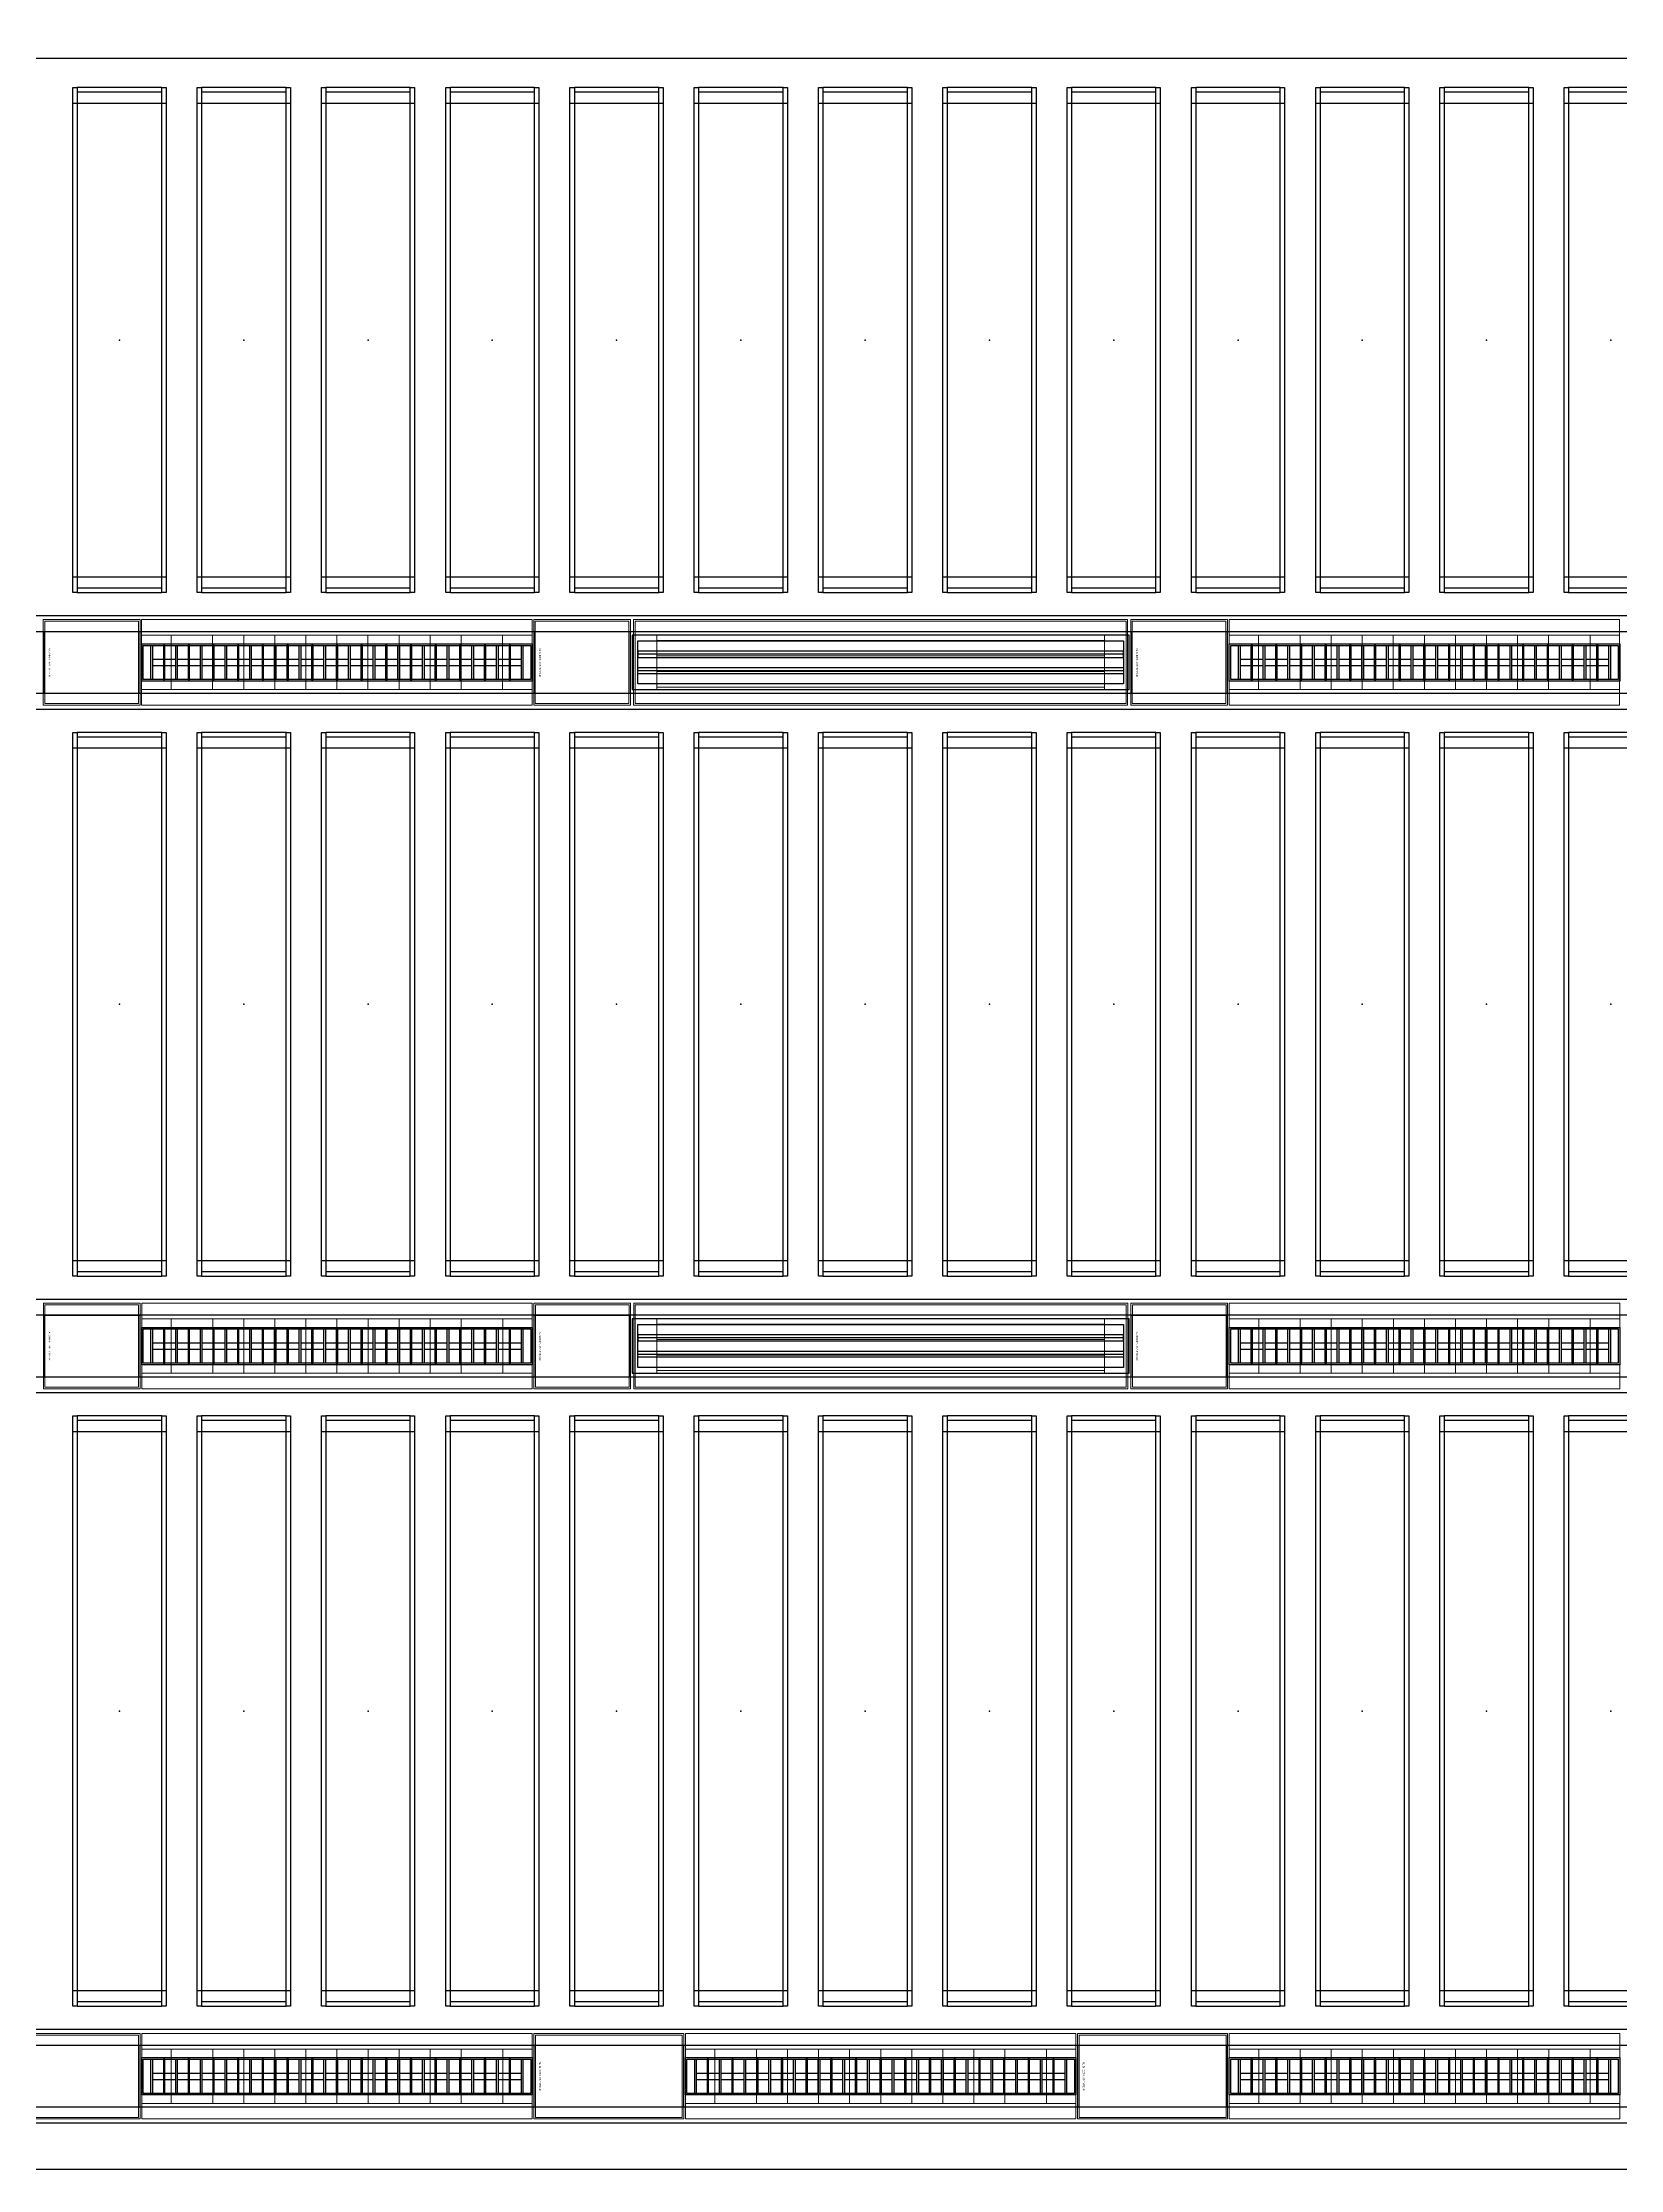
# Model space of a CAD drawing. Header units: millimetres. Extents: x 813027 to 1148939, y -931049 to -10.
# Drawn here: x 906692 to 911771, y -914295 to -907450 of the extents above; entities that cross this region are included whole.
import ezdxf
from ezdxf.enums import TextEntityAlignment as Align

# ---------------------------------------------------------------- set-up
doc = ezdxf.new("R2010")
doc.units = ezdxf.units.MM
doc.linetypes.add('DPA_Hidden 50', pattern=[3, 2, -1])
for name, color, linetype in [('000 - WIPEOUT', 250, 'Continuous'), ('001 - ASCESSORIES', 1, 'Continuous'), ('A04_TUBE SERIES', 2, 'Continuous'), ('A11_ALU.SOLID SHEET', 7, 'Continuous')]:
    doc.layers.add(name, color=color, linetype=linetype)
doc.layers.add('A-GLAZ-CURT', color=2, linetype='Continuous', lineweight=9)

# ---------------------------------------------------------------- blocks, each defined once
blk = doc.blocks.new('*U493')
at = {"layer": 'A11_ALU.SOLID SHEET', "color": 0}
blk.add_lwpolyline([(483, -98.8), (483, 98.8), (0, 98.8), (0, -98.8)], close=True, dxfattribs=at)
at = {"layer": 'Defpoints', "color": 250}
blk.add_point((0, 0), dxfattribs=at)
blk.add_text('AL.SHEET-HAT-TYPE-R', height=6, rotation=270, dxfattribs=at).set_placement((15, 0), align=Align.BOTTOM_CENTER)
blk = doc.blocks.new('*U485')
at = {"color": 1}
blk.add_wipeout([(628.5, -60), (-628.5, -60), (-628.5, 60), (628.5, 60)], dxfattribs=at).dxf.layer = '000 - WIPEOUT'
at = {"layer": '001 - ASCESSORIES', "color": 0}
blk.add_lwpolyline([(628.5, -60), (-628.5, -60), (-628.5, 60), (628.5, 60)], close=True, dxfattribs=at)
at = {"layer": '001 - ASCESSORIES'}
for points in [[(623.5, -55), (-623.5, -55), (-623.5, 55), (623.5, 55)], [(-593.5, -55), (-598.5, -55), (-598.5, 55), (-593.5, 55)], [(-558.8, -55), (-553.8, -55), (-553.8, 55), (-558.8, 55)], [(-514, -55), (-519, -55), (-519, 55), (-514, 55)], [(-479.3, -55), (-474.3, -55), (-474.3, 55), (-479.3, 55)], [(-434.6, -55), (-439.6, -55), (-439.6, 55), (-434.6, 55)], [(-399.8, -55), (-394.8, -55), (-394.8, 55), (-399.8, 55)], [(-355.1, -55), (-360.1, -55), (-360.1, 55), (-355.1, 55)], [(-320.4, -55), (-315.4, -55), (-315.4, 55), (-320.4, 55)], [(-275.6, -55), (-280.6, -55), (-280.6, 55), (-275.6, 55)], [(-240.9, -55), (-235.9, -55), (-235.9, 55), (-240.9, 55)], [(-196.2, -55), (-201.2, -55), (-201.2, 55), (-196.2, 55)], [(-161.4, -55), (-156.4, -55), (-156.4, 55), (-161.4, 55)], [(-116.7, -55), (-121.7, -55), (-121.7, 55), (-116.7, 55)], [(-82, -55), (-77, -55), (-77, 55), (-82, 55)], [(-37.2, -55), (-42.2, -55), (-42.2, 55), (-37.2, 55)], [(-2.5, -55), (2.5, -55), (2.5, 55), (-2.5, 55)], [(42.2, -55), (37.2, -55), (37.2, 55), (42.2, 55)], [(77, -55), (82, -55), (82, 55), (77, 55)], [(121.7, -55), (116.7, -55), (116.7, 55), (121.7, 55)], [(156.4, -55), (161.4, -55), (161.4, 55), (156.4, 55)], [(201.2, -55), (196.2, -55), (196.2, 55), (201.2, 55)], [(235.9, -55), (240.9, -55), (240.9, 55), (235.9, 55)], [(280.6, -55), (275.6, -55), (275.6, 55), (280.6, 55)], [(315.4, -55), (320.4, -55), (320.4, 55), (315.4, 55)], [(360.1, -55), (355.1, -55), (355.1, 55), (360.1, 55)], [(394.8, -55), (399.8, -55), (399.8, 55), (394.8, 55)], [(439.6, -55), (434.6, -55), (434.6, 55), (439.6, 55)], [(474.3, -55), (479.3, -55), (479.3, 55), (474.3, 55)], [(519, -55), (514, -55), (514, 55), (519, 55)], [(553.8, -55), (558.8, -55), (558.8, 55), (553.8, 55)], [(598.5, -55), (593.5, -55), (593.5, 55), (598.5, 55)]]:
    blk.add_lwpolyline(points, close=True, dxfattribs=at)
for points in [[(-593.5, 10), (-558.8, 10)], [(-553.8, 10), (-519, 10)], [(-514, 10), (-479.3, 10)], [(-474.3, 10), (-439.6, 10)], [(-434.6, 10), (-399.8, 10)], [(-394.8, 10), (-360.1, 10)], [(-355.1, 10), (-320.4, 10)], [(-315.4, 10), (-280.6, 10)], [(-275.6, 10), (-240.9, 10)], [(-235.9, 10), (-201.2, 10)], [(-196.2, 10), (-161.4, 10)], [(-156.4, 10), (-121.7, 10)], [(-116.7, 10), (-82, 10)], [(-77, 10), (-42.2, 10)], [(-37.2, 10), (-2.5, 10)], [(2.5, 10), (37.2, 10)], [(42.2, 10), (77, 10)], [(82, 10), (116.7, 10)], [(121.7, 10), (156.4, 10)], [(161.4, 10), (196.2, 10)], [(201.2, 10), (235.9, 10)], [(240.9, 10), (275.6, 10)], [(280.6, 10), (315.4, 10)], [(320.4, 10), (355.1, 10)], [(360.1, 10), (394.8, 10)], [(399.8, 10), (434.6, 10)], [(439.6, 10), (474.3, 10)], [(479.3, 10), (514, 10)], [(519, 10), (553.8, 10)], [(558.8, 10), (593.5, 10)], [(-593.5, -10), (-558.8, -10)], [(-553.8, -10), (-519, -10)], [(-514, -10), (-479.3, -10)], [(-474.3, -10), (-439.6, -10)], [(-434.6, -10), (-399.8, -10)], [(-394.8, -10), (-360.1, -10)], [(-355.1, -10), (-320.4, -10)], [(-315.4, -10), (-280.6, -10)], [(-275.6, -10), (-240.9, -10)], [(-235.9, -10), (-201.2, -10)], [(-196.2, -10), (-161.4, -10)], [(-156.4, -10), (-121.7, -10)], [(-116.7, -10), (-82, -10)], [(-77, -10), (-42.2, -10)], [(-37.2, -10), (-2.5, -10)], [(2.5, -10), (37.2, -10)], [(42.2, -10), (77, -10)], [(82, -10), (116.7, -10)], [(121.7, -10), (156.4, -10)], [(161.4, -10), (196.2, -10)], [(201.2, -10), (235.9, -10)], [(240.9, -10), (275.6, -10)], [(280.6, -10), (315.4, -10)], [(320.4, -10), (355.1, -10)], [(360.1, -10), (394.8, -10)], [(399.8, -10), (434.6, -10)], [(439.6, -10), (474.3, -10)], [(479.3, -10), (514, -10)], [(519, -10), (553.8, -10)], [(558.8, -10), (593.5, -10)]]:
    blk.add_lwpolyline(points, dxfattribs=at)
blk = doc.blocks.new('*U484')
at = {"layer": '001 - ASCESSORIES', "color": 0, "linetype": 'ByBlock'}
blk.add_lwpolyline([(800, 87.5), (-800, 87.5), (-800, -87.5), (800, -87.5)], close=True, dxfattribs=at)
at = {"layer": '001 - ASCESSORIES', "linetype": 'ByBlock'}
for points in [[(-781.5, 69), (781.5, 69), (781.5, -69), (-781.5, -69)], [(781.5, 36.3), (-781.5, 36.3), (-781.5, 16.3), (781.5, 16.3)], [(-781.5, -16.3), (781.5, -16.3), (781.5, -36.3), (-781.5, -36.3)]]:
    blk.add_lwpolyline(points, close=True, dxfattribs=at)
for points in [[(781.5, 26.3), (-781.5, 26.3)], [(-781.5, -26.3), (781.5, -26.3)]]:
    blk.add_lwpolyline(points, dxfattribs=at)
blk = doc.blocks.new('*U488')
at = {"layer": 'A11_ALU.SOLID SHEET', "color": 0}
blk.add_lwpolyline([(311.5, -98.8), (311.5, 98.8), (0, 98.8), (0, -98.8)], close=True, dxfattribs=at)
at = {"layer": 'Defpoints', "color": 250}
blk.add_point((0, 0), dxfattribs=at)
blk.add_text('AL.SHEET-HAT-TYPE-R', height=6, rotation=270, dxfattribs=at).set_placement((15, 0), align=Align.BOTTOM_CENTER)
blk = doc.blocks.new('*U504')
blk.add_attdef('EXTR.OVL-LENGTH_', (-25, -59.1), '', height=5)
blk.add_wipeout([(-25, 0), (25, 0), (25, 9990), (-25, 9990)]).dxf.layer = '000 - WIPEOUT'
at = {"layer": 'A04_TUBE SERIES', "color": 0}
blk.add_lwpolyline([(-25, 0), (25, 0), (25, 9990), (-25, 9990)], close=True, dxfattribs=at)
blk = doc.blocks.new('*U502')
blk.add_attdef('EXTR.OVL-LENGTH_', (-25, -59.1), '', height=5)
blk.add_wipeout([(-25, 0), (25, 0), (25, 9990), (-25, 9990)]).dxf.layer = '000 - WIPEOUT'
at = {"layer": 'A04_TUBE SERIES', "color": 0}
blk.add_lwpolyline([(-25, 0), (25, 0), (25, 9990), (-25, 9990)], close=True, dxfattribs=at)
blk = doc.blocks.new('*U495')
blk.add_attdef('EXTR.OVL-LENGTH_', (-25, -59.1), '', height=5)
blk.add_wipeout([(-25, 0), (25, 0), (25, 134900), (-25, 134900)]).dxf.layer = '000 - WIPEOUT'
at = {"layer": 'A04_TUBE SERIES', "color": 0}
blk.add_lwpolyline([(-25, 0), (25, 0), (25, 134900), (-25, 134900)], close=True, dxfattribs=at)
blk = doc.blocks.new('*U492')
blk.add_attdef('EXTR.OVL-LENGTH_', (-25, -59.1), '', height=5)
blk.add_wipeout([(-25, 0), (25, 0), (25, 134900), (-25, 134900)]).dxf.layer = '000 - WIPEOUT'
at = {"layer": 'A04_TUBE SERIES', "color": 0}
blk.add_lwpolyline([(-25, 0), (25, 0), (25, 134900), (-25, 134900)], close=True, dxfattribs=at)
blk = doc.blocks.new('*U514')
for p, q in [((-762.8, 2250), (-762.8, 2550)), ((762.5, 2550), (762.5, 2250)), ((-762.8, 1850), (-762.8, 2150)), ((762.5, 2150), (762.5, 1850)), ((-762.8, 1450), (-762.8, 1750)), ((762.5, 1750), (762.5, 1450)), ((-762.8, 1050), (-762.8, 1350)), ((762.5, 1350), (762.5, 1050)), ((-762.8, 650), (-762.8, 950)), ((762.5, 950), (762.5, 650)), ((-762.8, 250), (-762.8, 550)), ((762.5, 550), (762.5, 250)), ((-762.8, -150), (-762.8, 150)), ((762.5, 150), (762.5, -150)), ((-762.8, -550), (-762.8, -250)), ((762.5, -250), (762.5, -550)), ((-762.8, -950), (-762.8, -650)), ((762.5, -650), (762.5, -950)), ((-762.8, -1350), (-762.8, -1050)), ((762.5, -1050), (762.5, -1350)), ((-762.8, -1750), (-762.8, -1450)), ((762.5, -1450), (762.5, -1750)), ((-762.8, -2150), (-762.8, -1850)), ((762.5, -1850), (762.5, -2150)), ((-762.8, -2550), (-762.8, -2250)), ((762.5, -2250), (762.5, -2550))]:
    blk.add_line(p, q)
for p in [(0, 2400), (0, 2000), (0, 1600), (0, 1200), (0, 800), (0, 400), (0, 0), (0, -400), (0, -800), (0, -1200), (0, -1600), (0, -2000), (0, -2400)]:
    blk.add_point(p)
at = {"layer": 'A11_ALU.SOLID SHEET', "color": 0}
for points in [[(-812.5, 2550), (812.5, 2550), (812.5, 2536), (-812.5, 2536)], [(-812.5, 2264), (-798.5, 2264), (-798.5, 2536), (-812.5, 2536)], [(812.5, 2536), (798.5, 2536), (798.5, 2264), (812.5, 2264)], [(-812.5, 2264), (812.5, 2264), (812.5, 2250), (-812.5, 2250)], [(-812.5, 2150), (812.5, 2150), (812.5, 2136), (-812.5, 2136)], [(-812.5, 1864), (-798.5, 1864), (-798.5, 2136), (-812.5, 2136)], [(812.5, 2136), (798.5, 2136), (798.5, 1864), (812.5, 1864)], [(-812.5, 1864), (812.5, 1864), (812.5, 1850), (-812.5, 1850)], [(-812.5, 1750), (812.5, 1750), (812.5, 1736), (-812.5, 1736)], [(-812.5, 1464), (-798.5, 1464), (-798.5, 1736), (-812.5, 1736)], [(812.5, 1736), (798.5, 1736), (798.5, 1464), (812.5, 1464)], [(-812.5, 1464), (812.5, 1464), (812.5, 1450), (-812.5, 1450)], [(-812.5, 1350), (812.5, 1350), (812.5, 1336), (-812.5, 1336)], [(-812.5, 1064), (-798.5, 1064), (-798.5, 1336), (-812.5, 1336)], [(812.5, 1336), (798.5, 1336), (798.5, 1064), (812.5, 1064)], [(-812.5, 1064), (812.5, 1064), (812.5, 1050), (-812.5, 1050)], [(-812.5, 950), (812.5, 950), (812.5, 936), (-812.5, 936)], [(-812.5, 664), (-798.5, 664), (-798.5, 936), (-812.5, 936)], [(812.5, 936), (798.5, 936), (798.5, 664), (812.5, 664)], [(-812.5, 664), (812.5, 664), (812.5, 650), (-812.5, 650)], [(-812.5, 550), (812.5, 550), (812.5, 536), (-812.5, 536)], [(-812.5, 264), (-798.5, 264), (-798.5, 536), (-812.5, 536)], [(812.5, 536), (798.5, 536), (798.5, 264), (812.5, 264)], [(-812.5, 264), (812.5, 264), (812.5, 250), (-812.5, 250)], [(-812.5, 150), (812.5, 150), (812.5, 136), (-812.5, 136)], [(-812.5, -136), (-798.5, -136), (-798.5, 136), (-812.5, 136)], [(812.5, 136), (798.5, 136), (798.5, -136), (812.5, -136)], [(-812.5, -136), (812.5, -136), (812.5, -150), (-812.5, -150)], [(-812.5, -250), (812.5, -250), (812.5, -264), (-812.5, -264)], [(-812.5, -536), (-798.5, -536), (-798.5, -264), (-812.5, -264)], [(812.5, -264), (798.5, -264), (798.5, -536), (812.5, -536)], [(-812.5, -536), (812.5, -536), (812.5, -550), (-812.5, -550)], [(-812.5, -650), (812.5, -650), (812.5, -664), (-812.5, -664)], [(-812.5, -936), (-798.5, -936), (-798.5, -664), (-812.5, -664)], [(812.5, -664), (798.5, -664), (798.5, -936), (812.5, -936)], [(-812.5, -936), (812.5, -936), (812.5, -950), (-812.5, -950)], [(-812.5, -1050), (812.5, -1050), (812.5, -1064), (-812.5, -1064)], [(-812.5, -1336), (-798.5, -1336), (-798.5, -1064), (-812.5, -1064)], [(812.5, -1064), (798.5, -1064), (798.5, -1336), (812.5, -1336)], [(-812.5, -1336), (812.5, -1336), (812.5, -1350), (-812.5, -1350)], [(-812.5, -1450), (812.5, -1450), (812.5, -1464), (-812.5, -1464)], [(-812.5, -1736), (-798.5, -1736), (-798.5, -1464), (-812.5, -1464)], [(812.5, -1464), (798.5, -1464), (798.5, -1736), (812.5, -1736)], [(-812.5, -1736), (812.5, -1736), (812.5, -1750), (-812.5, -1750)], [(-812.5, -1850), (812.5, -1850), (812.5, -1864), (-812.5, -1864)], [(-812.5, -2136), (-798.5, -2136), (-798.5, -1864), (-812.5, -1864)], [(812.5, -1864), (798.5, -1864), (798.5, -2136), (812.5, -2136)], [(-812.5, -2136), (812.5, -2136), (812.5, -2150), (-812.5, -2150)], [(-812.5, -2250), (812.5, -2250), (812.5, -2264), (-812.5, -2264)], [(-812.5, -2536), (-798.5, -2536), (-798.5, -2264), (-812.5, -2264)], [(812.5, -2264), (798.5, -2264), (798.5, -2536), (812.5, -2536)]]:
    blk.add_lwpolyline(points, close=True, dxfattribs=at)
blk = doc.blocks.new('*U515')
for p, q in [((-900.3, 53050), (-900.3, 53350)), ((900, 53350), (900, 53050)), ((-900.3, 52650), (-900.3, 52950)), ((900, 52950), (900, 52650)), ((-900.3, 52250), (-900.3, 52550)), ((900, 52550), (900, 52250)), ((-900.3, 51850), (-900.3, 52150)), ((900, 52150), (900, 51850)), ((-900.3, 51450), (-900.3, 51750)), ((900, 51750), (900, 51450)), ((-900.3, 51050), (-900.3, 51350)), ((900, 51350), (900, 51050)), ((-900.3, 50650), (-900.3, 50950)), ((900, 50950), (900, 50650)), ((-900.3, 50250), (-900.3, 50550)), ((900, 50550), (900, 50250)), ((-900.3, 49850), (-900.3, 50150)), ((900, 50150), (900, 49850)), ((-900.3, 49450), (-900.3, 49750)), ((900, 49750), (900, 49450)), ((-900.3, 49050), (-900.3, 49350)), ((900, 49350), (900, 49050)), ((-900.3, 48650), (-900.3, 48950)), ((900, 48950), (900, 48650)), ((-900.3, 48250), (-900.3, 48550)), ((900, 48550), (900, 48250))]:
    blk.add_line(p, q)
for p in [(0, 53200), (0, 52800), (0, 52400), (0, 52000), (0, 51600), (0, 51200), (0, 50800), (0, 50400), (0, 50000), (0, 49600), (0, 49200), (0, 48800), (0, 48400)]:
    blk.add_point(p)
at = {"layer": 'A11_ALU.SOLID SHEET', "color": 0}
for points in [[(-950, 53350), (950, 53350), (950, 53336), (-950, 53336)], [(-950, 53064), (-936, 53064), (-936, 53336), (-950, 53336)], [(950, 53336), (936, 53336), (936, 53064), (950, 53064)], [(-950, 53064), (950, 53064), (950, 53050), (-950, 53050)], [(-950, 52950), (950, 52950), (950, 52936), (-950, 52936)], [(-950, 52664), (-936, 52664), (-936, 52936), (-950, 52936)], [(950, 52936), (936, 52936), (936, 52664), (950, 52664)], [(-950, 52664), (950, 52664), (950, 52650), (-950, 52650)], [(-950, 52550), (950, 52550), (950, 52536), (-950, 52536)], [(-950, 52264), (-936, 52264), (-936, 52536), (-950, 52536)], [(950, 52536), (936, 52536), (936, 52264), (950, 52264)], [(-950, 52264), (950, 52264), (950, 52250), (-950, 52250)], [(-950, 52150), (950, 52150), (950, 52136), (-950, 52136)], [(-950, 51864), (-936, 51864), (-936, 52136), (-950, 52136)], [(950, 52136), (936, 52136), (936, 51864), (950, 51864)], [(-950, 51864), (950, 51864), (950, 51850), (-950, 51850)], [(-950, 51750), (950, 51750), (950, 51736), (-950, 51736)], [(-950, 51464), (-936, 51464), (-936, 51736), (-950, 51736)], [(950, 51736), (936, 51736), (936, 51464), (950, 51464)], [(-950, 51464), (950, 51464), (950, 51450), (-950, 51450)], [(-950, 51350), (950, 51350), (950, 51336), (-950, 51336)], [(-950, 51064), (-936, 51064), (-936, 51336), (-950, 51336)], [(950, 51336), (936, 51336), (936, 51064), (950, 51064)], [(-950, 51064), (950, 51064), (950, 51050), (-950, 51050)], [(-950, 50950), (950, 50950), (950, 50936), (-950, 50936)], [(-950, 50664), (-936, 50664), (-936, 50936), (-950, 50936)], [(950, 50936), (936, 50936), (936, 50664), (950, 50664)], [(-950, 50664), (950, 50664), (950, 50650), (-950, 50650)], [(-950, 50550), (950, 50550), (950, 50536), (-950, 50536)], [(-950, 50264), (-936, 50264), (-936, 50536), (-950, 50536)], [(950, 50536), (936, 50536), (936, 50264), (950, 50264)], [(-950, 50264), (950, 50264), (950, 50250), (-950, 50250)], [(-950, 50150), (950, 50150), (950, 50136), (-950, 50136)], [(-950, 49864), (-936, 49864), (-936, 50136), (-950, 50136)], [(950, 50136), (936, 50136), (936, 49864), (950, 49864)], [(-950, 49864), (950, 49864), (950, 49850), (-950, 49850)], [(-950, 49750), (950, 49750), (950, 49736), (-950, 49736)], [(-950, 49464), (-936, 49464), (-936, 49736), (-950, 49736)], [(950, 49736), (936, 49736), (936, 49464), (950, 49464)], [(-950, 49464), (950, 49464), (950, 49450), (-950, 49450)], [(-950, 49350), (950, 49350), (950, 49336), (-950, 49336)], [(-950, 49064), (-936, 49064), (-936, 49336), (-950, 49336)], [(950, 49336), (936, 49336), (936, 49064), (950, 49064)], [(-950, 49064), (950, 49064), (950, 49050), (-950, 49050)], [(-950, 48950), (950, 48950), (950, 48936), (-950, 48936)], [(-950, 48664), (-936, 48664), (-936, 48936), (-950, 48936)], [(950, 48936), (936, 48936), (936, 48664), (950, 48664)], [(-950, 48664), (950, 48664), (950, 48650), (-950, 48650)], [(-950, 48550), (950, 48550), (950, 48536), (-950, 48536)], [(-950, 48264), (-936, 48264), (-936, 48536), (-950, 48536)], [(950, 48536), (936, 48536), (936, 48264), (950, 48264)]]:
    blk.add_lwpolyline(points, close=True, dxfattribs=at)
blk = doc.blocks.new('*U516')
for p, q in [((-825.3, 2250), (-825.3, 2550)), ((825, 2550), (825, 2250)), ((-825.3, 1850), (-825.3, 2150)), ((825, 2150), (825, 1850)), ((-825.3, 1450), (-825.3, 1750)), ((825, 1750), (825, 1450)), ((-825.3, 1050), (-825.3, 1350)), ((825, 1350), (825, 1050)), ((-825.3, 650), (-825.3, 950)), ((825, 950), (825, 650)), ((-825.3, 250), (-825.3, 550)), ((825, 550), (825, 250)), ((-825.3, -150), (-825.3, 150)), ((825, 150), (825, -150)), ((-825.3, -550), (-825.3, -250)), ((825, -250), (825, -550)), ((-825.3, -950), (-825.3, -650)), ((825, -650), (825, -950)), ((-825.3, -1350), (-825.3, -1050)), ((825, -1050), (825, -1350)), ((-825.3, -1750), (-825.3, -1450)), ((825, -1450), (825, -1750)), ((-825.3, -2150), (-825.3, -1850)), ((825, -1850), (825, -2150)), ((-825.3, -2550), (-825.3, -2250)), ((825, -2250), (825, -2550))]:
    blk.add_line(p, q)
for p in [(0, 2400), (0, 2000), (0, 1600), (0, 1200), (0, 800), (0, 400), (0, 0), (0, -400), (0, -800), (0, -1200), (0, -1600), (0, -2000), (0, -2400)]:
    blk.add_point(p)
at = {"layer": 'A11_ALU.SOLID SHEET', "color": 0}
for points in [[(-875, 2550), (875, 2550), (875, 2536), (-875, 2536)], [(-875, 2264), (-861, 2264), (-861, 2536), (-875, 2536)], [(875, 2536), (861, 2536), (861, 2264), (875, 2264)], [(-875, 2264), (875, 2264), (875, 2250), (-875, 2250)], [(-875, 2150), (875, 2150), (875, 2136), (-875, 2136)], [(-875, 1864), (-861, 1864), (-861, 2136), (-875, 2136)], [(875, 2136), (861, 2136), (861, 1864), (875, 1864)], [(-875, 1864), (875, 1864), (875, 1850), (-875, 1850)], [(-875, 1750), (875, 1750), (875, 1736), (-875, 1736)], [(-875, 1464), (-861, 1464), (-861, 1736), (-875, 1736)], [(875, 1736), (861, 1736), (861, 1464), (875, 1464)], [(-875, 1464), (875, 1464), (875, 1450), (-875, 1450)], [(-875, 1350), (875, 1350), (875, 1336), (-875, 1336)], [(-875, 1064), (-861, 1064), (-861, 1336), (-875, 1336)], [(875, 1336), (861, 1336), (861, 1064), (875, 1064)], [(-875, 1064), (875, 1064), (875, 1050), (-875, 1050)], [(-875, 950), (875, 950), (875, 936), (-875, 936)], [(-875, 664), (-861, 664), (-861, 936), (-875, 936)], [(875, 936), (861, 936), (861, 664), (875, 664)], [(-875, 664), (875, 664), (875, 650), (-875, 650)], [(-875, 550), (875, 550), (875, 536), (-875, 536)], [(-875, 264), (-861, 264), (-861, 536), (-875, 536)], [(875, 536), (861, 536), (861, 264), (875, 264)], [(-875, 264), (875, 264), (875, 250), (-875, 250)], [(-875, 150), (875, 150), (875, 136), (-875, 136)], [(-875, -136), (-861, -136), (-861, 136), (-875, 136)], [(875, 136), (861, 136), (861, -136), (875, -136)], [(-875, -136), (875, -136), (875, -150), (-875, -150)], [(-875, -250), (875, -250), (875, -264), (-875, -264)], [(-875, -536), (-861, -536), (-861, -264), (-875, -264)], [(875, -264), (861, -264), (861, -536), (875, -536)], [(-875, -536), (875, -536), (875, -550), (-875, -550)], [(-875, -650), (875, -650), (875, -664), (-875, -664)], [(-875, -936), (-861, -936), (-861, -664), (-875, -664)], [(875, -664), (861, -664), (861, -936), (875, -936)], [(-875, -936), (875, -936), (875, -950), (-875, -950)], [(-875, -1050), (875, -1050), (875, -1064), (-875, -1064)], [(-875, -1336), (-861, -1336), (-861, -1064), (-875, -1064)], [(875, -1064), (861, -1064), (861, -1336), (875, -1336)], [(-875, -1336), (875, -1336), (875, -1350), (-875, -1350)], [(-875, -1450), (875, -1450), (875, -1464), (-875, -1464)], [(-875, -1736), (-861, -1736), (-861, -1464), (-875, -1464)], [(875, -1464), (861, -1464), (861, -1736), (875, -1736)], [(-875, -1736), (875, -1736), (875, -1750), (-875, -1750)], [(-875, -1850), (875, -1850), (875, -1864), (-875, -1864)], [(-875, -2136), (-861, -2136), (-861, -1864), (-875, -1864)], [(875, -1864), (861, -1864), (861, -2136), (875, -2136)], [(-875, -2136), (875, -2136), (875, -2150), (-875, -2150)], [(-875, -2250), (875, -2250), (875, -2264), (-875, -2264)], [(-875, -2536), (-861, -2536), (-861, -2264), (-875, -2264)], [(875, -2264), (861, -2264), (861, -2536), (875, -2536)]]:
    blk.add_lwpolyline(points, close=True, dxfattribs=at)
blk = doc.blocks.new('C-2-PP21-AR-4160-01-B_20250829-084416_NEWCL')
blk.add_lwpolyline([(-19350, -9295), (-154550, -9295), (-154550, -7995), (-154500, -7995), (-154500, -5680), (-154500, -5680), (-142750, -5680), (-142750, -2500), (-132560, -2500), (-132560, -6455), (-117731.4, -6455), (-117731.4, -5800), (-117350, -5800), (-117350, -5345), (-113350, -5345), (-113350, -5347), (-96550, -5347), (-96550, -2450), (-92235, -2450), (-92235, -6455), (-84190, -6455)])
at = {"rotation": 90}
for name, p in [('*U514', (-137750, -3407.5)), ('*U516', (-137750, -5545)), ('*U515', (-86950, -7820))]:
    blk.add_blockref(name, p, dxfattribs=at)
for name, p in [('*U488', (-140395, -4445)), ('*U488', (-138816.5, -4445)), ('*U484', (-137700, -4445)), ('*U488', (-140395, -6645)), ('*U488', (-138816.5, -6645)), ('*U484', (-137700, -6645)), ('*U488', (-136895, -6645)), ('*U493', (-138816.5, -8995))]:
    blk.add_blockref(name, p)
for p in [(-139450, -4445), (-135950, -4445), (-139450, -6645), (-135950, -6645), (-139450, -8995), (-135950, -8995)]:
    blk.add_blockref('*U485', p)
at = {"rotation": 270}
for p in [(-154400, -6520), (-154400, -6770)]:
    blk.add_blockref('*U492', p, dxfattribs=at)
for name, p in [('*U488', (-136895, -4445)), ('*U493', (-140566.5, -8995)), ('*U493', (-137066.5, -8995))]:
    blk.add_blockref(name, p)
for name, p in [('*U504', (-142650, -4320)), ('*U502', (-142650, -4570)), ('*U495', (-154400, -8870)), ('*U495', (-154400, -9120))]:
    blk.add_blockref(name, p, dxfattribs=at)
blk.add_blockref('*U485', (-137700, -8995))
blk = doc.blocks.new('DPA_CP_Metal Ceiling Luminaire1 - Linear Luminaire 2-14739897-4160 - LOWER PLATFORM LEVEL - REFLECTED CEILING GENERAL PLAN')
at = {"layer": 'A-GLAZ-CURT'}
for p, q in [((901767.8, -114474.3), (901767.8, -114199.3)), ((901767.8, -114199.3), (903024.8, -114199.3)), ((901767.8, -114199.3), (901767.8, -114474.3)), ((903024.8, -114199.3), (901767.8, -114199.3)), ((901767.8, -114199.3), (903024.8, -114199.3)), ((903024.8, -114199.3), (903024.8, -114474.3)), ((903024.8, -114474.3), (903024.8, -114199.3)), ((901767.8, -114249.3), (901767.8, -114474.3)), ((901767.8, -114249.3), (903024.8, -114249.3)), ((903024.8, -114249.3), (903024.8, -114474.3)), ((901767.8, -114424.3), (903024.8, -114424.3)), ((903024.8, -114474.3), (901767.8, -114474.3)), ((903024.8, -114474.3), (901767.8, -114474.3)), ((901767.8, -114474.3), (903024.8, -114474.3))]:
    blk.add_line(p, q, dxfattribs=at)
at = {"layer": 'A-GLAZ-CURT', "linetype": 'DPA_Hidden 50'}
for p, q in [((901862.8, -114249.3), (901862.8, -114424.3)), ((901996.3, -114249.3), (901996.3, -114424.3)), ((902096.3, -114249.3), (902096.3, -114424.3)), ((902196.3, -114249.3), (902196.3, -114424.3)), ((902296.3, -114249.3), (902296.3, -114424.3)), ((902396.3, -114249.3), (902396.3, -114424.3)), ((902496.3, -114249.3), (902496.3, -114424.3)), ((902596.3, -114249.3), (902596.3, -114424.3)), ((902696.3, -114249.3), (902696.3, -114424.3)), ((902796.3, -114249.3), (902796.3, -114424.3)), ((902929.8, -114249.3), (902929.8, -114424.3))]:
    blk.add_line(p, q, dxfattribs=at)
blk = doc.blocks.new('DPA_CP_Metal Ceiling Panel - Horizontal with Gap-20306943-4160 - LOWER PLATFORM LEVEL - REFLECTED CEILING GENERAL PLAN')
at = {"layer": 'A-GLAZ-CURT'}
for p, q in [((910029.8, -114474.3), (910029.8, -114199.3)), ((910029.8, -114199.3), (910512.8, -114199.3)), ((910029.8, -114474.3), (910029.8, -114199.3)), ((910029.8, -114199.3), (910512.8, -114199.3)), ((910512.8, -114199.3), (910029.8, -114199.3)), ((910029.8, -114199.3), (910029.8, -114474.3)), ((910512.8, -114199.3), (910029.8, -114199.3)), ((910029.8, -114199.3), (910029.8, -114474.3)), ((910029.8, -114474.3), (910029.8, -114199.3)), ((910029.8, -114199.3), (910512.8, -114199.3)), ((910034.8, -114469.3), (910034.8, -114204.3)), ((910034.8, -114204.3), (910507.8, -114204.3)), ((910507.8, -114204.3), (910507.8, -114469.3)), ((910512.8, -114474.3), (910512.8, -114199.3)), ((910512.8, -114199.3), (910512.8, -114474.3)), ((910512.8, -114474.3), (910512.8, -114199.3)), ((910512.8, -114474.3), (910512.8, -114199.3)), ((910512.8, -114199.3), (910512.8, -114474.3)), ((910029.8, -114474.3), (910512.8, -114474.3)), ((910512.8, -114474.3), (910029.8, -114474.3)), ((910029.8, -114474.3), (910512.8, -114474.3)), ((910029.8, -114474.3), (910512.8, -114474.3)), ((910512.8, -114474.3), (910029.8, -114474.3)), ((910034.8, -114469.3), (910507.8, -114469.3))]:
    blk.add_line(p, q, dxfattribs=at)
blk = doc.blocks.new('DPA_CP_Metal Ceiling Luminaire2 - Linear Luminaire 2-14763311-4160 - LOWER PLATFORM LEVEL - REFLECTED CEILING GENERAL PLAN')
at = {"layer": 'A-GLAZ-CURT'}
for p, q in [((907017.8, -109924.3), (907017.8, -109649.3)), ((907017.8, -109649.3), (908274.8, -109649.3)), ((907017.8, -109649.3), (907017.8, -109924.3)), ((908274.8, -109649.3), (907017.8, -109649.3)), ((907017.8, -109649.3), (908274.8, -109649.3)), ((908274.8, -109649.3), (908274.8, -109924.3)), ((908274.8, -109924.3), (908274.8, -109649.3)), ((907017.8, -109699.3), (907017.8, -109924.3)), ((907017.8, -109699.3), (908274.8, -109699.3)), ((908274.8, -109699.3), (908274.8, -109924.3)), ((907017.8, -109874.3), (908274.8, -109874.3)), ((908274.8, -109924.3), (907017.8, -109924.3)), ((908274.8, -109924.3), (907017.8, -109924.3)), ((907017.8, -109924.3), (908274.8, -109924.3))]:
    blk.add_line(p, q, dxfattribs=at)
at = {"layer": 'A-GLAZ-CURT', "linetype": 'DPA_Hidden 50'}
for p, q in [((907112.8, -109699.3), (907112.8, -109874.3)), ((907246.3, -109699.3), (907246.3, -109874.3)), ((907346.3, -109699.3), (907346.3, -109874.3)), ((907446.3, -109699.3), (907446.3, -109874.3)), ((907546.3, -109699.3), (907546.3, -109874.3)), ((907646.3, -109699.3), (907646.3, -109874.3)), ((907746.3, -109699.3), (907746.3, -109874.3)), ((907846.3, -109699.3), (907846.3, -109874.3)), ((907946.3, -109699.3), (907946.3, -109874.3)), ((908046.3, -109699.3), (908046.3, -109874.3)), ((908179.8, -109699.3), (908179.8, -109874.3))]:
    blk.add_line(p, q, dxfattribs=at)
blk = doc.blocks.new('DPA_CP_Metal Ceiling Panel - Horizontal with Gap-20308794-4160 - LOWER PLATFORM LEVEL - REFLECTED CEILING GENERAL PLAN')
at = {"layer": 'A-GLAZ-CURT'}
for p, q in [((910201.3, -109924.3), (910201.3, -109649.3)), ((910201.3, -109649.3), (910512.8, -109649.3)), ((910201.3, -109924.3), (910201.3, -109649.3)), ((910201.3, -109649.3), (910512.8, -109649.3)), ((910512.8, -109649.3), (910201.3, -109649.3)), ((910201.3, -109649.3), (910201.3, -109924.3)), ((910512.8, -109649.3), (910201.3, -109649.3)), ((910201.3, -109649.3), (910201.3, -109924.3)), ((910201.3, -109924.3), (910201.3, -109649.3)), ((910201.3, -109649.3), (910512.8, -109649.3)), ((910206.3, -109919.3), (910206.3, -109654.3)), ((910206.3, -109654.3), (910507.8, -109654.3)), ((910507.8, -109654.3), (910507.8, -109919.3)), ((910512.8, -109924.3), (910512.8, -109649.3)), ((910512.8, -109649.3), (910512.8, -109924.3)), ((910512.8, -109924.3), (910512.8, -109649.3)), ((910512.8, -109924.3), (910512.8, -109649.3)), ((910512.8, -109649.3), (910512.8, -109924.3)), ((910201.3, -109924.3), (910512.8, -109924.3)), ((910512.8, -109924.3), (910201.3, -109924.3)), ((910201.3, -109924.3), (910512.8, -109924.3)), ((910201.3, -109924.3), (910512.8, -109924.3)), ((910512.8, -109924.3), (910201.3, -109924.3)), ((910206.3, -109919.3), (910507.8, -109919.3))]:
    blk.add_line(p, q, dxfattribs=at)
blk = doc.blocks.new('DPA_CP_Metal Ceiling Air Supply - Linear Diffuser Air Supply-14762131-4160 - LOWER PLATFORM LEVEL - REFLECTED CEILING GENERAL PLAN')
at = {"layer": 'A-GLAZ-CURT'}
h = blk.add_hatch(dxfattribs=at)
h.set_pattern_fill('FP_13', color=256, style=0, pattern_type=2)
h.set_pattern_definition([(180, (909396.33, -109824.28), (6e-15, 50), [])])
h.paths.add_polyline_path([(908676.3, -109874.3), (910116.3, -109874.3), (910116.3, -109699.3), (908676.3, -109699.3)])
for p, q in [((908601.3, -109924.3), (908601.3, -109649.3)), ((908601.3, -109649.3), (910191.3, -109649.3)), ((908601.3, -109924.3), (908601.3, -109649.3)), ((908601.3, -109649.3), (910191.3, -109649.3)), ((910191.3, -109649.3), (908601.3, -109649.3)), ((908601.3, -109649.3), (908601.3, -109924.3)), ((910191.3, -109649.3), (908601.3, -109649.3)), ((908601.3, -109649.3), (908601.3, -109924.3)), ((908601.3, -109924.3), (908601.3, -109649.3)), ((908601.3, -109649.3), (910191.3, -109649.3)), ((908606.3, -109919.3), (908606.3, -109654.3)), ((908606.3, -109654.3), (910186.3, -109654.3)), ((910186.3, -109654.3), (910186.3, -109919.3)), ((910191.3, -109924.3), (910191.3, -109649.3)), ((910191.3, -109649.3), (910191.3, -109924.3)), ((910191.3, -109924.3), (910191.3, -109649.3)), ((910191.3, -109924.3), (910191.3, -109649.3)), ((910191.3, -109649.3), (910191.3, -109924.3)), ((910116.3, -109699.3), (908676.3, -109699.3)), ((908676.3, -109699.3), (908676.3, -109874.3)), ((908676.3, -109874.3), (908676.3, -109699.3)), ((908676.3, -109699.3), (910116.3, -109699.3)), ((908676.3, -109874.3), (908676.3, -109699.3)), ((908676.3, -109699.3), (910116.3, -109699.3)), ((910116.3, -109699.3), (908676.3, -109699.3)), ((908676.3, -109699.3), (908676.3, -109874.3)), ((910116.3, -109874.3), (910116.3, -109699.3)), ((910116.3, -109699.3), (910116.3, -109874.3)), ((910116.3, -109699.3), (910116.3, -109874.3)), ((910116.3, -109874.3), (910116.3, -109699.3)), ((908601.3, -109924.3), (910191.3, -109924.3)), ((910191.3, -109924.3), (908601.3, -109924.3)), ((908601.3, -109924.3), (910191.3, -109924.3)), ((908601.3, -109924.3), (910191.3, -109924.3)), ((910191.3, -109924.3), (908601.3, -109924.3)), ((908606.3, -109919.3), (910186.3, -109919.3)), ((908676.3, -109874.3), (910116.3, -109874.3)), ((910116.3, -109874.3), (908676.3, -109874.3)), ((910116.3, -109874.3), (908676.3, -109874.3)), ((908676.3, -109874.3), (910116.3, -109874.3))]:
    blk.add_line(p, q, dxfattribs=at)

msp = doc.modelspace()

# ---------------------------------------------------------------- block references
msp.add_blockref('C-2-PP21-AR-4160-01-B_20250829-084416_NEWCL', (1047090, -905000))

# ---------------------------------------------------------------- next in the draw order: block references
at = {"layer": 'A-GLAZ-CURT'}
for name, p in [('DPA_CP_Metal Ceiling Panel - Horizontal with Gap-20308794-4160 - LOWER PLATFORM LEVEL - REFLECTED CEILING GENERAL PLAN', (-3506.5, -799658)), ('DPA_CP_Metal Ceiling Luminaire2 - Linear Luminaire 2-14763311-4160 - LOWER PLATFORM LEVEL - REFLECTED CEILING GENERAL PLAN', (-6.5, -799658)), ('DPA_CP_Metal Ceiling Panel - Horizontal with Gap-20308794-4160 - LOWER PLATFORM LEVEL - REFLECTED CEILING GENERAL PLAN', (-1928, -799658)), ('DPA_CP_Metal Ceiling Air Supply - Linear Diffuser Air Supply-14762131-4160 - LOWER PLATFORM LEVEL - REFLECTED CEILING GENERAL PLAN', (-6.5, -799658)), ('DPA_CP_Metal Ceiling Panel - Horizontal with Gap-20308794-4160 - LOWER PLATFORM LEVEL - REFLECTED CEILING GENERAL PLAN', (-6.5, -799658)), ('DPA_CP_Metal Ceiling Luminaire2 - Linear Luminaire 2-14763311-4160 - LOWER PLATFORM LEVEL - REFLECTED CEILING GENERAL PLAN', (3493.5, -799658)), ('DPA_CP_Metal Ceiling Panel - Horizontal with Gap-20308794-4160 - LOWER PLATFORM LEVEL - REFLECTED CEILING GENERAL PLAN', (-3506.3, -801858.2)), ('DPA_CP_Metal Ceiling Luminaire1 - Linear Luminaire 2-14739897-4160 - LOWER PLATFORM LEVEL - REFLECTED CEILING GENERAL PLAN', (5243.7, -797308.2)), ('DPA_CP_Metal Ceiling Panel - Horizontal with Gap-20308794-4160 - LOWER PLATFORM LEVEL - REFLECTED CEILING GENERAL PLAN', (-1927.8, -801858.2)), ('DPA_CP_Metal Ceiling Air Supply - Linear Diffuser Air Supply-14762131-4160 - LOWER PLATFORM LEVEL - REFLECTED CEILING GENERAL PLAN', (-6.3, -801858.2)), ('DPA_CP_Metal Ceiling Panel - Horizontal with Gap-20308794-4160 - LOWER PLATFORM LEVEL - REFLECTED CEILING GENERAL PLAN', (-6.3, -801858.2)), ('DPA_CP_Metal Ceiling Luminaire1 - Linear Luminaire 2-14739897-4160 - LOWER PLATFORM LEVEL - REFLECTED CEILING GENERAL PLAN', (8743.7, -797308.2)), ('DPA_CP_Metal Ceiling Panel - Horizontal with Gap-20306943-4160 - LOWER PLATFORM LEVEL - REFLECTED CEILING GENERAL PLAN', (-3506.3, -799658.2)), ('DPA_CP_Metal Ceiling Luminaire1 - Linear Luminaire 2-14739897-4160 - LOWER PLATFORM LEVEL - REFLECTED CEILING GENERAL PLAN', (5243.7, -799658.2)), ('DPA_CP_Metal Ceiling Panel - Horizontal with Gap-20306943-4160 - LOWER PLATFORM LEVEL - REFLECTED CEILING GENERAL PLAN', (-1756.3, -799658.2)), ('DPA_CP_Metal Ceiling Luminaire1 - Linear Luminaire 2-14739897-4160 - LOWER PLATFORM LEVEL - REFLECTED CEILING GENERAL PLAN', (6993.7, -799658.2)), ('DPA_CP_Metal Ceiling Panel - Horizontal with Gap-20306943-4160 - LOWER PLATFORM LEVEL - REFLECTED CEILING GENERAL PLAN', (-6.3, -799658.2)), ('DPA_CP_Metal Ceiling Luminaire1 - Linear Luminaire 2-14739897-4160 - LOWER PLATFORM LEVEL - REFLECTED CEILING GENERAL PLAN', (8743.7, -799658.2))]:
    msp.add_blockref(name, p, dxfattribs=at)

doc.saveas('drawing.dxf')
